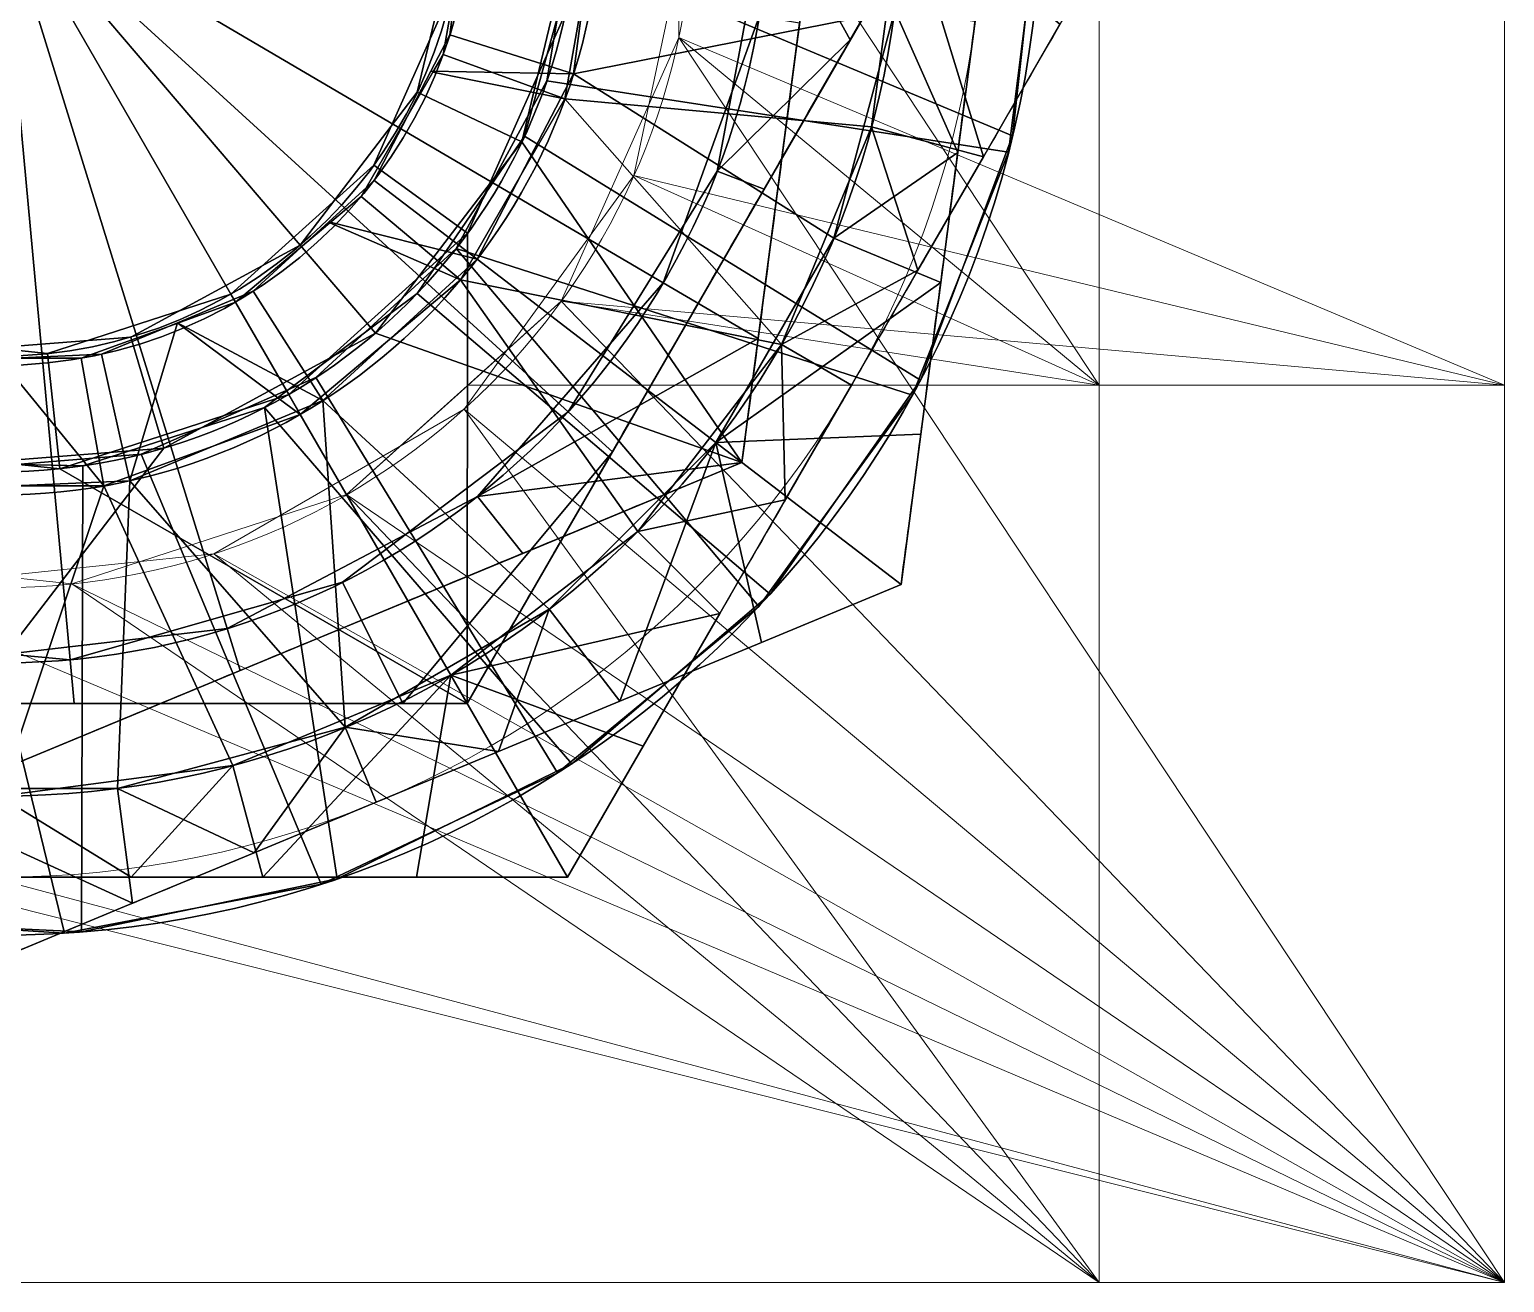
# Model space of a CAD drawing. Header units: millimetres. Extents: x -143 to 264, y -114 to 61.
# Drawn here: x 251.24 to 263.98, y -114.33 to -103.51 of the extents above; entities that cross this region are included whole.
import ezdxf
from ezdxf.lldxf.tags import DXFTag

# ---------------------------------------------------------------- set-up
doc = ezdxf.new("R2010")
doc.units = ezdxf.units.MM
for name, color, linetype, true_color in [('1', 7, 'Continuous', 0xffffff), ('2', 7, 'Continuous', 0xffffff), ('3', 7, 'Continuous', 0xffffff)]:
    doc.layers.add(name, color=color, linetype=linetype, true_color=true_color)
tags = doc.linetypes.add('DASHED', pattern=[25.72, 12.86, -12.86]).pattern_tags.tags
tags[6:7] = [DXFTag(74, 4), DXFTag(75, 0), DXFTag(340, '0'), DXFTag(46, 0.0), DXFTag(50, 0.0), DXFTag(44, 0.0), DXFTag(45, 0.0)]
tags[4:5] = [DXFTag(74, 4), DXFTag(75, 0), DXFTag(340, '0'), DXFTag(46, 0.0), DXFTag(50, 0.0), DXFTag(44, 0.0), DXFTag(45, 0.0)]
tags = doc.linetypes.add('PHANTOM', pattern=[50.5, 18, -6.5, 6.5, -6.5, 6.5, -6.5]).pattern_tags.tags
tags[14:15] = [DXFTag(74, 4), DXFTag(75, 0), DXFTag(340, '0'), DXFTag(46, 0.0), DXFTag(50, 0.0), DXFTag(44, 0.0), DXFTag(45, 0.0)]
tags[12:13] = [DXFTag(74, 4), DXFTag(75, 0), DXFTag(340, '0'), DXFTag(46, 0.0), DXFTag(50, 0.0), DXFTag(44, 0.0), DXFTag(45, 0.0)]
tags[10:11] = [DXFTag(74, 4), DXFTag(75, 0), DXFTag(340, '0'), DXFTag(46, 0.0), DXFTag(50, 0.0), DXFTag(44, 0.0), DXFTag(45, 0.0)]
tags[8:9] = [DXFTag(74, 4), DXFTag(75, 0), DXFTag(340, '0'), DXFTag(46, 0.0), DXFTag(50, 0.0), DXFTag(44, 0.0), DXFTag(45, 0.0)]
tags[6:7] = [DXFTag(74, 4), DXFTag(75, 0), DXFTag(340, '0'), DXFTag(46, 0.0), DXFTag(50, 0.0), DXFTag(44, 0.0), DXFTag(45, 0.0)]
tags[4:5] = [DXFTag(74, 4), DXFTag(75, 0), DXFTag(340, '0'), DXFTag(46, 0.0), DXFTag(50, 0.0), DXFTag(44, 0.0), DXFTag(45, 0.0)]

# ---------------------------------------------------------------- blocks, each defined once
blk = doc.blocks.new('UG_SURFACE_001')
at = {"layer": '1', "color": 60, "linetype": 'Continuous', "lineweight": 18}
for points in [[(157.868892, 13.24747), (156.854108, 15.526712), (161.500007, 79.999998), (161.500007, 7.75)], [(161.500007, 79.999998), (165.000007, 79.999998), (165.000007, 7.75), (161.500007, 7.75)], [(165.000007, 7.75), (165.000007, 79.999998), (165.000007, 69.499999, 12), (165.000007, 0, 12)], [(165.000007, 0, 12), (165.000007, 69.499999, 12), (157.868892, 13.24747, 12), (157.868892, 10.75253, 12)], [(157.868892, 10.75253), (157.868892, 10.75253, 12), (157.868892, 13.24747, 12), (157.868892, 13.24747)], [(161.500007, 7.75), (157.868892, 10.75253), (157.868892, 13.24747)], [(156.854108, 8.473288), (156.854108, 8.473288, 12), (157.868892, 10.75253, 12), (157.868892, 10.75253)], [(157.868892, 10.75253, 12), (156.854108, 8.473288, 12), (165.000007, 0, 12)], [(161.500007, 7.75), (156.854108, 8.473288), (157.868892, 10.75253)], [(165.000007, 0, 12), (128.250003, 9.834937, 12), (127.261326, 9.513696, 12)], [(150.145903, 6.293661, 12), (128.250003, 9.834937, 12), (165.000007, 0, 12)], [(82.000002, 0, 12), (165.000007, 0, 12), (127.261326, 9.513696, 12), (126.227453, 9.622359, 12)], [(156.050801, 7.75), (155.000001, 6.803847), (155.000001, 6.803847, 12), (156.854108, 8.473288, 12)], [(165.000007, 0, 12), (156.854108, 8.473288, 12), (155.000001, 6.803847, 12)], [(156.854108, 8.473288, 12), (156.854108, 8.473288), (156.050801, 7.75)], [(161.500007, 7.75), (156.050801, 7.75), (156.854108, 8.473288)], [(155.000001, 6.803847), (156.050801, 7.75), (161.500007, 7.75), (161.500007, 0)], [(161.500007, 7.75), (165.000007, 7.75), (165.000007, 0), (161.500007, 0)], [(165.000007, 0, 12), (165.000007, 0), (165.000007, 7.75)], [(152.62717, 6.032869), (152.62717, 6.032869, 12), (155.000001, 6.803847, 12), (155.000001, 6.803847)], [(165.000007, 0, 12), (155.000001, 6.803847, 12), (152.62717, 6.032869, 12)], [(152.62717, 6.032869), (155.000001, 6.803847), (161.500007, 0)], [(161.500007, 0), (137.75, 0), (150.145903, 6.293661), (152.62717, 6.032869)], [(150.145903, 6.293661), (150.145903, 6.293661, 12), (152.62717, 6.032869, 12), (152.62717, 6.032869)], [(165.000007, 0, 12), (152.62717, 6.032869, 12), (150.145903, 6.293661, 12)], [(97.000003, 0), (137.75, 0), (165.000007, 0, 12), (82.000002, 0, 12)], [(165.000007, 0, 12), (137.75, 0), (161.500007, 0)], [(161.500007, 0), (165.000007, 0), (165.000007, 0, 12)]]:
    blk.add_3dface(points, dxfattribs=at)
blk = doc.blocks.new('stoika_4_BODY')
at = {"layer": '1', "color": 60, "linetype": 'Continuous', "lineweight": 18}
for p, q in [((165, 0), (165, 160)), ((165, 69.5, 12), (165, 0, 12)), ((0, 0), (165, 0)), ((165, 0, 12), (82, 0, 12)), ((165, 0), (165, 0, 12))]:
    blk.add_line(p, q, dxfattribs=at)
at = {"layer": '1', "color": 60, "linetype": 'Continuous', "lineweight": 18, "extrusion": (0, 0, -1)}
for centre in [(-152, 12), (-152, 12, -12)]:
    blk.add_circle(centre, 6, dxfattribs=at)
at = {"layer": '1', "color": 60, "linetype": 'Continuous', "lineweight": 18}
blk.add_blockref('UG_SURFACE_001', (0, 0), dxfattribs=at)
blk = doc.blocks.new('UG_SURFACE_005')
at = {"layer": '1', "color": 252, "linetype": 'Continuous', "lineweight": 18}
for points in [[(82.000002, 159.999996, 13), (165.000007, 159.999996, 13), (161.500007, 159.999996), (123.25, 159.999996)], [(150.145903, 153.706342, 13), (152.62717, 153.967127, 13), (165.000007, 159.999996, 13), (82.000002, 159.999996, 13)], [(123.25, 159.999996), (161.500007, 159.999996), (152.62717, 153.967127), (150.145903, 153.706342)], [(165.000007, 159.999996, 13), (152.62717, 153.967127, 13), (155.000001, 153.196156, 13)], [(155.000001, 153.196156), (152.62717, 153.967127), (161.500007, 159.999996)], [(155.000001, 153.196156, 13), (156.854108, 151.526704, 13), (165.000007, 159.999996, 13)], [(161.500007, 159.999996), (161.500007, 152.250007), (156.050801, 152.250007), (155.000001, 153.196156)], [(156.854108, 151.526704, 13), (157.868892, 149.247468, 13), (165.000007, 159.999996, 13)], [(165.000007, 90.499997, 13), (165.000007, 159.999996, 13), (157.868892, 149.247468, 13), (157.868892, 146.752536, 13)], [(165.000007, 159.999996, 13), (165.000007, 159.999996), (161.500007, 159.999996)], [(161.500007, 159.999996), (165.000007, 159.999996), (165.000007, 152.250007), (161.500007, 152.250007)], [(165.000007, 159.999996, 13), (165.000007, 143.749997), (165.000007, 152.250007)], [(165.000007, 159.999996, 13), (165.000007, 90.499997, 13), (165.000007, 79.999998), (165.000007, 143.749997)], [(165.000007, 152.250007), (165.000007, 159.999996), (165.000007, 159.999996, 13)], [(152.62717, 153.967127), (152.62717, 153.967127, 13), (150.145903, 153.706342, 13), (150.145903, 153.706342)], [(155.000001, 153.196156), (155.000001, 153.196156, 13), (152.62717, 153.967127, 13), (152.62717, 153.967127)], [(156.854108, 151.526704, 13), (155.000001, 153.196156, 13), (155.000001, 153.196156), (156.050801, 152.250007)], [(156.050801, 152.250007), (156.854108, 151.526704), (156.854108, 151.526704, 13)], [(156.854108, 151.526704), (156.050801, 152.250007), (161.500007, 152.250007)], [(157.868892, 149.247468), (156.854108, 151.526704), (161.500007, 152.250007)], [(161.500007, 152.250007), (161.500007, 143.749997), (157.868892, 146.752536), (157.868892, 149.247468)], [(161.500007, 152.250007), (165.000007, 152.250007), (165.000007, 143.749997), (161.500007, 143.749997)], [(157.868892, 149.247468), (157.868892, 149.247468, 13), (156.854108, 151.526704, 13), (156.854108, 151.526704)], [(157.868892, 146.752536), (157.868892, 146.752536, 13), (157.868892, 149.247468, 13), (157.868892, 149.247468)]]:
    blk.add_3dface(points, dxfattribs=at)
blk = doc.blocks.new('stoika_5_MODEL')
at = {"layer": '1', "color": 252, "linetype": 'Continuous', "lineweight": 18}
for p, q in [((165, 160), (0, 160)), ((82, 160, 13), (165, 160, 13)), ((165, 0), (165, 160)), ((165, 160, 13), (165, 90.5, 13)), ((165, 160), (165, 160, 13))]:
    blk.add_line(p, q, dxfattribs=at)
at = {"layer": '1', "color": 252, "linetype": 'Continuous', "lineweight": 18, "extrusion": (0, 0, -1)}
for centre in [(-152, 148), (-152, 148, -13)]:
    blk.add_circle(centre, 6, dxfattribs=at)
at = {"layer": '1', "color": 252, "linetype": 'Continuous', "lineweight": 18}
blk.add_blockref('UG_SURFACE_005', (0, 0), dxfattribs=at)
blk = doc.blocks.new('UG_SURFACE_007')
at = {"layer": '1', "color": 60, "linetype": 'Continuous', "lineweight": 18}
for points in [[(3.5, 159.999996, 9.5), (0, 159.999996, 9.5), (0, 152.250007, 9.5), (3.5, 152.250007, 9.5)], [(0, 159.999996), (27.249999, 159.999996), (13.627171, 153.967127), (11.145898, 153.706342)], [(11.145898, 153.706342), (8.985217, 152.458876), (0, 159.999996)], [(8.985217, 152.458876), (8.833464, 152.250007), (0, 152.250007), (0, 159.999996)], [(0, 152.250007, 9.5), (0, 159.999996, 9.5), (0, 159.999996), (0, 152.250007)], [(27.249999, 159.999996), (0, 159.999996), (3.5, 159.999996, 9.5), (27.249999, 159.999996, 9.5)], [(0, 159.999996), (0, 159.999996, 9.5), (3.5, 159.999996, 9.5)], [(3.5, 159.999996, 9.5), (8.985217, 152.458876, 9.5), (11.145898, 153.706342, 9.5)], [(3.5, 159.999996, 9.5), (3.5, 152.250007, 9.5), (8.833464, 152.250007, 9.5), (8.985217, 152.458876, 9.5)], [(11.145898, 153.706342, 9.5), (13.627171, 153.967127, 9.5), (27.249999, 159.999996, 9.5), (3.5, 159.999996, 9.5)], [(13.627171, 153.967127), (13.627171, 153.967127, 9.5), (11.145898, 153.706342, 9.5), (11.145898, 153.706342)], [(11.145898, 153.706342), (11.145898, 153.706342, 9.5), (8.985217, 152.458876, 9.5), (8.985217, 152.458876)], [(8.833464, 152.250007), (8.985217, 152.458876), (8.985217, 152.458876, 9.5), (8.833464, 152.250007, 9.5)], [(3.5, 152.250007, 9.5), (0, 152.250007, 9.5), (0, 143.749997, 9.5), (3.5, 143.749997, 9.5)], [(0, 152.250007), (8.833464, 152.250007), (7.518727, 150.440425)], [(7.518727, 150.440425), (7, 148.000002), (0, 143.749997), (0, 152.250007)], [(0, 152.250007), (0, 143.749997), (0, 143.749997, 9.5), (0, 152.250007, 9.5)], [(3.5, 152.250007, 9.5), (3.5, 143.749997, 9.5), (7, 148.000002, 9.5), (7.518727, 150.440425, 9.5)], [(7.518727, 150.440425, 9.5), (8.833464, 152.250007, 9.5), (3.5, 152.250007, 9.5)], [(8.833464, 152.250007, 9.5), (7.518727, 150.440425, 9.5), (7.518727, 150.440425), (8.833464, 152.250007)], [(7.518727, 150.440425), (7.518727, 150.440425, 9.5), (7, 148.000002, 9.5), (7, 148.000002)]]:
    blk.add_3dface(points, dxfattribs=at)
blk = doc.blocks.new('plohadka_pod_stoiku_4')
at = {"layer": '1', "color": 60, "linetype": 'Continuous', "lineweight": 18}
for p, q in [((0, 0, 9.5), (0, 160, 9.5)), ((0, 160, 9.5), (165, 160, 9.5)), ((165, 160), (0, 160)), ((0, 160), (0, 0)), ((0, 160), (0, 160, 9.5))]:
    blk.add_line(p, q, dxfattribs=at)
at = {"layer": '1', "color": 60, "linetype": 'Continuous', "lineweight": 18, "extrusion": (0, 0, -1)}
for centre in [(-13, 148, -9.5), (-13, 148)]:
    blk.add_circle(centre, 6, dxfattribs=at)
at = {"layer": '1', "color": 60, "linetype": 'Continuous', "lineweight": 18}
blk.add_blockref('UG_SURFACE_007', (0, 0), dxfattribs=at)
blk = doc.blocks.new('UG_SURFACE_008')
at = {"layer": '1', "color": 60, "linetype": 'Continuous', "lineweight": 18}
for points in [[(150.145903, 153.706342, 14.5), (152.62717, 153.967127, 14.5), (165.000007, 159.999996, 14.5), (123.25, 159.999996, 14.5)], [(123.25, 159.999996), (161.500007, 159.999996), (152.62717, 153.967127), (150.145903, 153.706342)], [(161.500007, 159.999996), (123.25, 159.999996), (123.25, 159.999996, 14.5), (165.000007, 159.999996, 14.5)], [(165.000007, 159.999996, 14.5), (152.62717, 153.967127, 14.5), (155.000001, 153.196156, 14.5)], [(155.000001, 153.196156), (152.62717, 153.967127), (161.500007, 159.999996)], [(155.000001, 153.196156, 14.5), (156.050801, 152.250007, 14.5), (165.000007, 152.250007, 14.5), (165.000007, 159.999996, 14.5)], [(161.500007, 159.999996), (161.500007, 152.250007), (156.050801, 152.250007), (155.000001, 153.196156)], [(161.500007, 159.999996), (165.000007, 159.999996), (165.000007, 152.250007), (161.500007, 152.250007)], [(165.000007, 159.999996, 14.5), (165.000007, 159.999996), (161.500007, 159.999996)], [(165.000007, 152.250007), (165.000007, 159.999996), (165.000007, 159.999996, 14.5), (165.000007, 152.250007, 14.5)], [(152.62717, 153.967127), (152.62717, 153.967127, 14.5), (150.145903, 153.706342, 14.5), (150.145903, 153.706342)], [(155.000001, 153.196156), (155.000001, 153.196156, 14.5), (152.62717, 153.967127, 14.5), (152.62717, 153.967127)], [(156.050801, 152.250007, 14.5), (155.000001, 153.196156, 14.5), (155.000001, 153.196156), (156.050801, 152.250007)], [(165.000007, 152.250007, 14.5), (156.050801, 152.250007, 14.5), (156.854108, 151.526704, 14.5)], [(156.854108, 151.526704), (156.050801, 152.250007), (161.500007, 152.250007)], [(156.050801, 152.250007), (156.854108, 151.526704), (156.854108, 151.526704, 14.5), (156.050801, 152.250007, 14.5)], [(165.000007, 152.250007, 14.5), (156.854108, 151.526704, 14.5), (157.868892, 149.247468, 14.5)], [(157.868892, 149.247468), (156.854108, 151.526704), (161.500007, 152.250007)], [(165.000007, 143.749997, 14.5), (165.000007, 152.250007, 14.5), (157.868892, 149.247468, 14.5), (157.868892, 146.752536, 14.5)], [(161.500007, 152.250007), (161.500007, 143.749997), (157.868892, 146.752536), (157.868892, 149.247468)], [(161.500007, 152.250007), (165.000007, 152.250007), (165.000007, 143.749997), (161.500007, 143.749997)], [(165.000007, 152.250007, 14.5), (165.000007, 143.749997, 14.5), (165.000007, 143.749997), (165.000007, 152.250007)], [(157.868892, 149.247468), (157.868892, 149.247468, 14.5), (156.854108, 151.526704, 14.5), (156.854108, 151.526704)], [(157.868892, 146.752536), (157.868892, 146.752536, 14.5), (157.868892, 149.247468, 14.5), (157.868892, 149.247468)]]:
    blk.add_3dface(points, dxfattribs=at)
blk = doc.blocks.new('plohadka_pod_stoiku_5')
at = {"layer": '1', "color": 60, "linetype": 'Continuous', "lineweight": 18}
for p, q in [((0, 160, 14.5), (165, 160, 14.5)), ((165, 160), (0, 160)), ((165, 0), (165, 160)), ((165, 160), (165, 160, 14.5)), ((165, 160, 14.5), (165, 0, 14.5))]:
    blk.add_line(p, q, dxfattribs=at)
at = {"layer": '1', "color": 60, "linetype": 'Continuous', "lineweight": 18, "extrusion": (0, 0, -1)}
for centre in [(-152, 148, -14.5), (-152, 148)]:
    blk.add_circle(centre, 6, dxfattribs=at)
at = {"layer": '1', "color": 60, "linetype": 'Continuous', "lineweight": 18}
blk.add_blockref('UG_SURFACE_008', (0, 0), dxfattribs=at)
blk = doc.blocks.new('UG_SURFACE_018')
at = {"layer": '1', "color": 190, "linetype": 'Continuous', "lineweight": 25}
for points in [[(8.717248, -2.238209, 1), (9, 0, 1), (5, 0, 1), (4.729086, -1.623497, 1)], [(9, 0), (8.717248, -2.238209), (4.729086, -1.623497), (5, 0)], [(5, 0, 1), (5, 0), (4.729086, -1.623497), (4.729086, -1.623497, 1)], [(8.717248, -2.238209, 1), (8.717248, -2.238209), (9, 0), (9, 0, 1)], [(7.88676, -4.335783, 1), (8.717248, -2.238209, 1), (4.729086, -1.623497, 1), (3.945703, -3.071064, 1)], [(3.945703, -3.071064), (4.729086, -1.623497), (8.717248, -2.238209), (7.88676, -4.335783)], [(4.729086, -1.623497, 1), (4.729086, -1.623497), (3.945703, -3.071064), (3.945703, -3.071064, 1)], [(7.88676, -4.335783, 1), (7.88676, -4.335783), (8.717248, -2.238209), (8.717248, -2.238209, 1)], [(-4.397369, -2.379737, 1), (-8.367988, -3.313121, 1), (-7.281153, -5.290067, 1)], [(-7.281153, -5.290067), (-8.367988, -3.313121), (-4.397369, -2.379737)], [(-7.281153, -5.290067, 1), (-5.736816, -6.934619, 1), (-3.386408, -3.67862, 1), (-4.397369, -2.379737, 1)], [(-4.397369, -2.379737), (-3.386408, -3.67862), (-5.736816, -6.934619), (-7.281153, -5.290067)], [(-3.386408, -3.67862, 1), (-3.386408, -3.67862), (-4.397369, -2.379737), (-4.397369, -2.379737, 1)], [(3.945703, -3.071064, 1), (2.734741, -4.185833, 1), (4.822441, -7.598951, 1), (6.560718, -6.160924, 1)], [(6.560718, -6.160924), (4.822441, -7.598951), (2.734741, -4.185833), (3.945703, -3.071064)], [(3.945703, -3.071064, 1), (3.945703, -3.071064), (2.734741, -4.185833), (2.734741, -4.185833, 1)], [(3.945703, -3.071064, 1), (6.560718, -6.160924, 1), (7.88676, -4.335783, 1)], [(7.88676, -4.335783), (6.560718, -6.160924), (3.945703, -3.071064)], [(-8.367988, -3.313121, 1), (-8.367988, -3.313121), (-7.281153, -5.290067), (-7.281153, -5.290067, 1)], [(-5.736816, -6.934619, 1), (-3.832014, -8.143444, 1), (-2.008477, -4.578867, 1), (-3.386408, -3.67862, 1)], [(-3.386408, -3.67862), (-2.008477, -4.578867), (-3.832014, -8.143444), (-5.736816, -6.934619)], [(-2.008477, -4.578867, 1), (-2.008477, -4.578867), (-3.386408, -3.67862), (-3.386408, -3.67862, 1)], [(2.781153, -8.559508, 1), (4.822441, -7.598951, 1), (2.734741, -4.185833, 1), (1.227427, -4.847001, 1)], [(4.822441, -7.598951), (2.781153, -8.559508), (1.227427, -4.847001), (2.734741, -4.185833)], [(2.734741, -4.185833, 1), (2.734741, -4.185833), (1.227427, -4.847001), (1.227427, -4.847001, 1)], [(6.560718, -6.160924, 1), (6.560718, -6.160924), (7.88676, -4.335783), (7.88676, -4.335783, 1)], [(-3.832014, -8.143444, 1), (-1.686432, -8.840585, 1), (-0.412897, -4.982923, 1), (-2.008477, -4.578867, 1)], [(-1.686432, -8.840585), (-3.832014, -8.143444), (-2.008477, -4.578867), (-0.412897, -4.982923)], [(-0.412897, -4.982923, 1), (-0.412897, -4.982923), (-2.008477, -4.578867), (-2.008477, -4.578867, 1)], [(0.565115, -8.98224, 1), (2.781153, -8.559508, 1), (1.227427, -4.847001, 1), (-0.412897, -4.982923, 1)], [(-0.412897, -4.982923), (1.227427, -4.847001), (2.781153, -8.559508), (0.565115, -8.98224)], [(1.227427, -4.847001, 1), (1.227427, -4.847001), (-0.412897, -4.982923), (-0.412897, -4.982923, 1)], [(-0.412897, -4.982923, 1), (-1.686432, -8.840585, 1), (0.565115, -8.98224, 1)], [(0.565115, -8.98224), (-1.686432, -8.840585), (-0.412897, -4.982923)], [(-7.281153, -5.290067, 1), (-7.281153, -5.290067), (-5.736816, -6.934619), (-5.736816, -6.934619, 1)], [(4.822441, -7.598951, 1), (4.822441, -7.598951), (6.560718, -6.160924), (6.560718, -6.160924, 1)], [(-5.736816, -6.934619, 1), (-5.736816, -6.934619), (-3.832014, -8.143444), (-3.832014, -8.143444, 1)], [(2.781153, -8.559508, 1), (2.781153, -8.559508), (4.822441, -7.598951), (4.822441, -7.598951, 1)], [(-3.832014, -8.143444, 1), (-3.832014, -8.143444), (-1.686432, -8.840585), (-1.686432, -8.840585, 1)], [(0.565115, -8.98224, 1), (0.565115, -8.98224), (2.781153, -8.559508), (2.781153, -8.559508, 1)], [(-1.686432, -8.840585, 1), (-1.686432, -8.840585), (0.565115, -8.98224), (0.565115, -8.98224, 1)]]:
    blk.add_3dface(points, dxfattribs=at)
blk = doc.blocks.new('1143_1_0-10-18')
at = {"layer": '1', "color": 190, "linetype": 'Continuous', "lineweight": 25}
for centre, radius in [((0, 0), 9), ((0, 0, 1), 5), ((0, 0), 5)]:
    blk.add_circle(centre, radius, dxfattribs=at)
at = {"layer": '1', "color": 190, "linetype": 'Continuous', "lineweight": 25, "extrusion": (0, 0, -1)}
blk.add_circle((0, 0, -1), 9, dxfattribs=at)
at = {"layer": '1', "color": 190, "linetype": 'Continuous', "lineweight": 25}
blk.add_blockref('UG_SURFACE_018', (0, 0), dxfattribs=at)
blk = doc.blocks.new('UG_SURFACE_019')
at = {"layer": '1', "color": 110, "linetype": 'Continuous', "lineweight": 25}
for points in [[(3.833946, -1.395442, 0.646632), (4.08, 0, 0.646632), (5.2, 0), (4.886402, -1.778505)], [(3.833946, -1.395442, 7.753368), (4.08, 0, 7.753368), (4.08, 0, 0.646632), (3.833946, -1.395442, 0.646632)], [(4.08, 0, 7.753368), (3.833946, -1.395442, 7.753368), (4.886402, -1.778505, 8.4), (5.2, 0, 8.4)], [(4.886402, -1.778505), (5.2, 0), (7.8, 0), (7.534221, -2.018789)], [(7.534221, -2.018789, 8.4), (7.8, 0, 8.4), (5.2, 0, 8.4), (4.886402, -1.778505, 8.4)], [(8.5, -2.277568, 0.577262), (7.534221, -2.018789), (7.8, 0)], [(7.8, 0, 8.4), (7.534221, -2.018789, 8.4), (8.5, -2.277568, 7.822738)], [(7.8, 0), (9.160667, -1.13326, 0.825898), (8.5, -2.277568, 0.577262)], [(8.5, -2.277568, 7.822738), (9.160667, -1.13326, 7.574102), (7.8, 0, 8.4)], [(7.933642, -3.258529, 0.448458), (8.5, -2.277568, 0.577262), (9.160667, -1.13326, 7.574102), (8.5, -2.277568, 7.822738)], [(9.160667, -1.13326, 7.574102), (8.5, -2.277568, 0.577262), (9.160667, -1.13326, 0.825898)], [(3.745977, -1.547809, 0.646632), (3.833946, -1.395442, 0.646632), (4.886402, -1.778505)], [(3.833946, -1.395442, 0.646632), (3.745977, -1.547809, 0.646632), (3.745977, -1.547809, 7.753368), (3.833946, -1.395442, 7.753368)], [(4.886402, -1.778505, 8.4), (3.833946, -1.395442, 7.753368), (3.745977, -1.547809, 7.753368)], [(-3.745977, -1.547809, 0.646632), (-3.125461, -2.622573, 0.646632), (-3.983431, -3.342496), (-4.886402, -1.778505)], [(-4.886402, -1.778505, 8.4), (-3.983431, -3.342496, 8.4), (-3.125461, -2.622573, 7.753368), (-3.745977, -1.547809, 7.753368)], [(-3.125461, -2.622573, 0.646632), (-3.745977, -1.547809, 0.646632), (-3.745977, -1.547809, 7.753368), (-3.125461, -2.622573, 7.753368)], [(4.886402, -1.778505), (3.983431, -3.342496), (3.125461, -2.622573, 0.646632), (3.745977, -1.547809, 0.646632)], [(3.125461, -2.622573, 7.753368), (3.745977, -1.547809, 7.753368), (3.745977, -1.547809, 0.646632), (3.125461, -2.622573, 0.646632)], [(3.745977, -1.547809, 7.753368), (3.125461, -2.622573, 7.753368), (3.983431, -3.342496, 8.4), (4.886402, -1.778505, 8.4)], [(-3.983431, -3.342496, 8.4), (-4.886402, -1.778505, 8.4), (-7.534221, -2.018789, 8.4), (-6.754998, -3.9, 8.4)], [(-4.886402, -1.778505), (-3.983431, -3.342496), (-5.515433, -5.515433), (-6.754998, -3.9)], [(3.983431, -3.342496), (4.886402, -1.778505), (7.534221, -2.018789), (6.754998, -3.9)], [(4.886402, -1.778505, 8.4), (3.983431, -3.342496, 8.4), (5.515433, -5.515433, 8.4), (6.754998, -3.9, 8.4)], [(6.754998, -3.9, 8.4), (7.534221, -2.018789, 8.4), (4.886402, -1.778505, 8.4)], [(6.754998, -3.9), (7.534221, -2.018789), (7.933642, -3.258529, 0.448458)], [(7.933642, -3.258529, 7.951542), (7.534221, -2.018789, 8.4), (6.754998, -3.9, 8.4)], [(7.534221, -2.018789), (8.5, -2.277568, 0.577262), (7.933642, -3.258529, 0.448458)], [(7.933642, -3.258529, 7.951542), (8.5, -2.277568, 7.822738), (7.534221, -2.018789, 8.4)], [(7.361216, -4.25, 0.404145), (7.933642, -3.258529, 0.448458), (8.5, -2.277568, 7.822738), (7.933642, -3.258529, 7.951542)], [(-3.983431, -3.342496), (-3.125461, -2.622573, 0.646632), (-2.855133, -2.849406, 0.646632)], [(-2.855133, -2.849406, 7.753368), (-3.125461, -2.622573, 7.753368), (-3.983431, -3.342496, 8.4)], [(-3.125461, -2.622573, 7.753368), (-2.855133, -2.849406, 7.753368), (-2.855133, -2.849406, 0.646632), (-3.125461, -2.622573, 0.646632)], [(2.855133, -2.849406, 0.646632), (3.125461, -2.622573, 0.646632), (3.983431, -3.342496)], [(3.125461, -2.622573, 0.646632), (2.855133, -2.849406, 0.646632), (2.855133, -2.849406, 7.753368), (3.125461, -2.622573, 7.753368)], [(3.983431, -3.342496, 8.4), (3.125461, -2.622573, 7.753368), (2.855133, -2.849406, 7.753368)], [(-2.855133, -2.849406, 0.646632), (-2.04, -3.533384, 0.646632), (-2.6, -4.503332), (-3.983431, -3.342496)], [(-3.983431, -3.342496, 8.4), (-2.6, -4.503332, 8.4), (-2.04, -3.533384, 7.753368), (-2.855133, -2.849406, 7.753368)], [(-2.04, -3.533384, 0.646632), (-2.855133, -2.849406, 0.646632), (-2.855133, -2.849406, 7.753368), (-2.04, -3.533384, 7.753368)], [(3.983431, -3.342496), (2.6, -4.503332), (2.04, -3.533384, 0.646632), (2.855133, -2.849406, 0.646632)], [(2.04, -3.533384, 7.753368), (2.855133, -2.849406, 7.753368), (2.855133, -2.849406, 0.646632), (2.04, -3.533384, 0.646632)], [(2.855133, -2.849406, 7.753368), (2.04, -3.533384, 7.753368), (2.6, -4.503332, 8.4), (3.983431, -3.342496, 8.4)], [(-6.78879, -5.241471, 7.951542), (-7.361216, -4.25, 7.995855), (-7.933784, -3.258282, 0.44848), (-7.361216, -4.25, 0.404145)], [(7.933642, -3.258529, 0.448458), (7.361216, -4.25, 0.404145), (6.754998, -3.9)], [(6.754998, -3.9, 8.4), (7.361216, -4.25, 7.995855), (7.933642, -3.258529, 7.951542)], [(7.933642, -3.258529, 7.951542), (7.361216, -4.25, 7.995855), (6.788647, -5.241718, 7.951519), (7.361216, -4.25, 0.404145)], [(-6.754998, -3.9, 8.4), (-5.515433, -5.515433, 8.4), (-3.983431, -3.342496, 8.4)], [(-3.9, -6.754998), (-5.515433, -5.515433), (-3.983431, -3.342496), (-2.6, -4.503332)], [(-2.6, -4.503332, 8.4), (-3.983431, -3.342496, 8.4), (-5.515433, -5.515433, 8.4), (-3.9, -6.754998, 8.4)], [(5.515433, -5.515433), (3.9, -6.754998), (2.6, -4.503332), (3.983431, -3.342496)], [(3.9, -6.754998, 8.4), (5.515433, -5.515433, 8.4), (3.983431, -3.342496, 8.4), (2.6, -4.503332, 8.4)], [(6.754998, -3.9), (5.515433, -5.515433), (3.983431, -3.342496)], [(-2.6, -4.503332), (-2.04, -3.533384, 0.646632), (-1.541477, -3.714831, 0.646632)], [(-1.541477, -3.714831, 7.753368), (-2.04, -3.533384, 7.753368), (-2.6, -4.503332, 8.4)], [(-2.04, -3.533384, 7.753368), (-1.541477, -3.714831, 7.753368), (-1.541477, -3.714831, 0.646632), (-2.04, -3.533384, 0.646632)], [(1.541477, -3.714831, 0.646632), (2.04, -3.533384, 0.646632), (2.6, -4.503332)], [(2.04, -3.533384, 0.646632), (1.541477, -3.714831, 0.646632), (1.541477, -3.714831, 7.753368), (2.04, -3.533384, 7.753368)], [(2.6, -4.503332, 8.4), (2.04, -3.533384, 7.753368), (1.541477, -3.714831, 7.753368)], [(-1.541477, -3.714831, 0.646632), (-0.708485, -4.018016, 0.646632), (-0.90297, -5.121), (-2.6, -4.503332)], [(-2.6, -4.503332, 8.4), (-0.90297, -5.121, 8.4), (-0.708485, -4.018016, 7.753368), (-1.541477, -3.714831, 7.753368)], [(-0.708485, -4.018016, 0.646632), (-1.541477, -3.714831, 0.646632), (-1.541477, -3.714831, 7.753368), (-0.708485, -4.018016, 7.753368)], [(2.6, -4.503332), (0.90297, -5.121), (0.708485, -4.018016, 0.646632), (1.541477, -3.714831, 0.646632)], [(0.708485, -4.018016, 7.753368), (1.541477, -3.714831, 7.753368), (1.541477, -3.714831, 0.646632), (0.708485, -4.018016, 0.646632)], [(1.541477, -3.714831, 7.753368), (0.708485, -4.018016, 7.753368), (0.90297, -5.121, 8.4), (2.6, -4.503332, 8.4)], [(-6.78879, -5.241471, 0.448458), (-7.361216, -4.25, 0.404145), (-6.754998, -3.9)], [(-6.754998, -3.9, 8.4), (-7.361216, -4.25, 7.995855), (-6.78879, -5.241471, 7.951542)], [(-6.754998, -3.9), (-5.515433, -5.515433), (-6.78879, -5.241471, 0.448458)], [(-6.78879, -5.241471, 7.951542), (-5.515433, -5.515433, 8.4), (-6.754998, -3.9, 8.4)], [(6.788647, -5.241718, 0.44848), (5.515433, -5.515433), (6.754998, -3.9)], [(6.754998, -3.9, 8.4), (5.515433, -5.515433, 8.4), (6.788647, -5.241718, 7.951519)], [(6.754998, -3.9), (7.361216, -4.25, 0.404145), (6.788647, -5.241718, 0.44848)], [(6.788647, -5.241718, 7.951519), (7.361216, -4.25, 7.995855), (6.754998, -3.9, 8.4)], [(-0.90297, -5.121), (-0.708485, -4.018016, 0.646632), (0, -4.018016, 0.646632)], [(0, -4.018016, 0.646632), (0.708485, -4.018016, 0.646632), (0.90297, -5.121), (-0.90297, -5.121)], [(0, -4.018016, 7.753368), (-0.708485, -4.018016, 7.753368), (-0.90297, -5.121, 8.4), (0.90297, -5.121, 8.4)], [(-0.708485, -4.018016, 7.753368), (0, -4.018016, 7.753368), (0, -4.018016, 0.646632), (-0.708485, -4.018016, 0.646632)], [(0.708485, -4.018016, 0.646632), (0, -4.018016, 0.646632), (0, -4.018016, 7.753368), (0.708485, -4.018016, 7.753368)], [(0.90297, -5.121, 8.4), (0.708485, -4.018016, 7.753368), (0, -4.018016, 7.753368)], [(-7.361216, -4.25, 0.404145), (-6.78879, -5.241471, 0.448458), (-6.222432, -6.222432, 7.822738), (-6.78879, -5.241471, 7.951542)], [(6.788647, -5.241718, 7.951519), (6.222432, -6.222432, 7.822738), (6.788647, -5.241718, 0.44848), (7.361216, -4.25, 0.404145)], [(-2.6, -4.503332), (-0.90297, -5.121), (-2.018789, -7.534221), (-3.9, -6.754998)], [(-3.9, -6.754998, 8.4), (-2.018789, -7.534221, 8.4), (-0.90297, -5.121, 8.4), (-2.6, -4.503332, 8.4)], [(0.90297, -5.121), (2.6, -4.503332), (3.9, -6.754998), (2.018789, -7.534221)], [(2.018789, -7.534221, 8.4), (3.9, -6.754998, 8.4), (2.6, -4.503332, 8.4), (0.90297, -5.121, 8.4)], [(0, -7.8), (-2.018789, -7.534221), (-0.90297, -5.121)], [(0.90297, -5.121, 8.4), (-0.90297, -5.121, 8.4), (-2.018789, -7.534221, 8.4), (0, -7.8, 8.4)], [(-0.90297, -5.121), (0.90297, -5.121), (2.018789, -7.534221), (0, -7.8)], [(0, -7.8, 8.4), (2.018789, -7.534221, 8.4), (0.90297, -5.121, 8.4)], [(-5.515433, -5.515433), (-6.222432, -6.222432, 0.577262), (-6.78879, -5.241471, 0.448458)], [(-6.78879, -5.241471, 7.951542), (-6.222432, -6.222432, 7.822738), (-5.515433, -5.515433, 8.4)], [(-6.78879, -5.241471, 0.448458), (-6.222432, -6.222432, 0.577262), (-5.561766, -7.36674, 7.574102), (-6.222432, -6.222432, 7.822738)], [(6.788647, -5.241718, 0.44848), (6.222432, -6.222432, 0.577262), (5.515433, -5.515433)], [(5.515433, -5.515433, 8.4), (6.222432, -6.222432, 7.822738), (6.788647, -5.241718, 7.951519)], [(6.222432, -6.222432, 7.822738), (5.561295, -7.367555, 7.57389), (6.222432, -6.222432, 0.577262), (6.788647, -5.241718, 0.44848)], [(-6.222432, -6.222432, 0.577262), (-5.515433, -5.515433), (-3.9, -6.754998)], [(-3.9, -6.754998, 8.4), (-5.515433, -5.515433, 8.4), (-6.222432, -6.222432, 7.822738)], [(3.9, -6.754998), (5.515433, -5.515433), (6.222432, -6.222432, 0.577262)], [(6.222432, -6.222432, 7.822738), (5.515433, -5.515433, 8.4), (3.9, -6.754998, 8.4)], [(-3.9, -6.754998), (-5.561766, -7.36674, 0.825898), (-6.222432, -6.222432, 0.577262)], [(-6.222432, -6.222432, 7.822738), (-5.561766, -7.36674, 7.574102), (-3.9, -6.754998, 8.4)], [(-5.561766, -7.36674, 7.574102), (-6.222432, -6.222432, 0.577262), (-5.561766, -7.36674, 0.825898)], [(6.222432, -6.222432, 0.577262), (5.561295, -7.367555, 0.82611), (3.9, -6.754998)], [(3.9, -6.754998, 8.4), (5.561295, -7.367555, 7.57389), (6.222432, -6.222432, 7.822738)], [(5.561295, -7.367555, 0.82611), (6.222432, -6.222432, 0.577262), (5.561295, -7.367555, 7.57389)], [(-3.9, -6.754998), (-4.907477, -8.5, 1.163335), (-5.561766, -7.36674, 0.825898)], [(-5.561766, -7.36674, 7.574102), (-4.907477, -8.5, 7.236666), (-3.9, -6.754998, 8.4)], [(-3.600919, -8.5, 0.826353), (-4.907477, -8.5, 1.163335), (-3.9, -6.754998)], [(-3.9, -6.754998, 8.4), (-4.907477, -8.5, 7.236666), (-3.600919, -8.5, 7.573647)], [(-3.9, -6.754998), (-2.018789, -7.534221), (-2.277568, -8.5, 0.577262)], [(-2.277568, -8.5, 0.577262), (-3.600919, -8.5, 0.826353), (-3.9, -6.754998)], [(-3.9, -6.754998, 8.4), (-3.600919, -8.5, 7.573647), (-2.277568, -8.5, 7.822738)], [(-2.277568, -8.5, 7.822738), (-2.018789, -7.534221, 8.4), (-3.9, -6.754998, 8.4)], [(2.277568, -8.5, 0.577262), (2.018789, -7.534221), (3.9, -6.754998)], [(3.9, -6.754998, 8.4), (2.018789, -7.534221, 8.4), (2.277568, -8.5, 7.822738)], [(3.9, -6.754998), (3.604148, -8.5, 0.82708), (2.277568, -8.5, 0.577262)], [(2.277568, -8.5, 7.822738), (3.604148, -8.5, 7.57292), (3.9, -6.754998, 8.4)], [(3.9, -6.754998), (4.907477, -8.5, 1.163335), (3.604148, -8.5, 0.82708)], [(3.604148, -8.5, 7.57292), (4.907477, -8.5, 7.236666), (3.9, -6.754998, 8.4)], [(5.561295, -7.367555, 0.82611), (4.907477, -8.5, 1.163335), (3.9, -6.754998)], [(3.9, -6.754998, 8.4), (4.907477, -8.5, 7.236666), (5.561295, -7.367555, 7.57389)], [(-5.561766, -7.36674, 0.825898), (-4.907477, -8.5, 1.163335), (-4.907477, -8.5, 7.236666), (-5.561766, -7.36674, 7.574102)], [(5.561295, -7.367555, 7.57389), (4.907477, -8.5, 7.236666), (4.907477, -8.5, 1.163335), (5.561295, -7.367555, 0.82611)], [(-1.142125, -8.5, 0.448248), (-2.277568, -8.5, 0.577262), (-2.018789, -7.534221)], [(-2.018789, -7.534221, 8.4), (-2.277568, -8.5, 7.822738), (-1.142125, -8.5, 7.951751)], [(-1.142125, -8.5, 0.448248), (-2.018789, -7.534221), (0, -7.8)], [(0, -7.8, 8.4), (-2.018789, -7.534221, 8.4), (-1.142125, -8.5, 7.951751)], [(0, -7.8), (2.018789, -7.534221), (1.140782, -8.5, 0.448145)], [(1.140782, -8.5, 7.951855), (2.018789, -7.534221, 8.4), (0, -7.8, 8.4)], [(2.018789, -7.534221), (2.277568, -8.5, 0.577262), (1.140782, -8.5, 0.448145)], [(1.140782, -8.5, 7.951855), (2.277568, -8.5, 7.822738), (2.018789, -7.534221, 8.4)], [(0, -7.8), (0, -8.5, 0.404145), (-1.142125, -8.5, 0.448248)], [(-1.142125, -8.5, 7.951751), (0, -8.5, 7.995855), (0, -7.8, 8.4)], [(1.140782, -8.5, 0.448145), (0, -8.5, 0.404145), (0, -7.8)], [(0, -7.8, 8.4), (0, -8.5, 7.995855), (1.140782, -8.5, 7.951855)], [(-3.600919, -8.5, 7.573647), (-4.907477, -8.5, 7.236666), (-4.907477, -8.5, 1.163335), (-3.600919, -8.5, 0.826353)], [(-1.142125, -8.5, 7.951751), (-2.277568, -8.5, 7.822738), (-3.600919, -8.5, 0.826353), (-2.277568, -8.5, 0.577262)], [(-3.600919, -8.5, 0.826353), (-2.277568, -8.5, 7.822738), (-3.600919, -8.5, 7.573647)], [(0, -8.5, 7.995855), (-1.142125, -8.5, 7.951751), (-2.277568, -8.5, 0.577262), (-1.142125, -8.5, 0.448248)], [(0, -8.5, 7.995855), (-1.142125, -8.5, 0.448248), (0, -8.5, 0.404145), (1.140782, -8.5, 0.448145)], [(1.140782, -8.5, 0.448145), (2.277568, -8.5, 0.577262), (1.140782, -8.5, 7.951855), (0, -8.5, 7.995855)], [(2.277568, -8.5, 0.577262), (3.604148, -8.5, 0.82708), (2.277568, -8.5, 7.822738), (1.140782, -8.5, 7.951855)], [(3.604148, -8.5, 7.57292), (2.277568, -8.5, 7.822738), (3.604148, -8.5, 0.82708)], [(3.604148, -8.5, 0.82708), (4.907477, -8.5, 1.163335), (4.907477, -8.5, 7.236666), (3.604148, -8.5, 7.57292)]]:
    blk.add_3dface(points, dxfattribs=at)
blk = doc.blocks.new('1039-m10')
at = {"layer": '1', "color": 110, "linetype": 'Continuous', "lineweight": 25}
for p, q in [((-4.907, -8.5, 7.237), (-4.907, -8.5, 1.163)), ((4.907, -8.5, 7.237), (4.907, -8.5, 1.163))]:
    blk.add_line(p, q, dxfattribs=at)
for centre, radius in [((0, 0), 7.8), ((0, 0), 5.2), ((0, 0, 8.4), 5.2), ((0, 0, 7.753), 4.08)]:
    blk.add_circle(centre, radius, dxfattribs=at)
at = {"layer": '1', "color": 110, "linetype": 'Continuous', "lineweight": 25, "extrusion": (0, 0, -1)}
blk.add_circle((0, 0, -8.4), 7.8, dxfattribs=at)
at = {"layer": '1', "color": 51, "linetype": 'DASHED', "lineweight": 13}
for centre in [(0, 0, 7.753), (0, 0, 0.647)]:
    blk.add_circle(centre, 5, dxfattribs=at)
at = {"layer": '1', "color": 110, "linetype": 'Continuous', "lineweight": 25, "extrusion": (5.31472e-17, 0, -1)}
blk.add_circle((0, 0, -0.647), 4.08, dxfattribs=at)
at = {"layer": '1', "color": 110, "linetype": 'Continuous', "lineweight": 25, "extrusion": (0.866025, 0.5, 9.53238e-16)}
blk.add_open_spline([(-4.907, -8.5, 7.237), (-5.308, -7.806, 7.468), (-5.712, -7.107, 7.659), (-6.527, -5.694, 7.923), (-6.939, -4.981, 7.995), (-7.565, -3.897, 7.996), (-7.775, -3.534, 7.978), (-8.189, -2.816, 7.909), (-8.395, -2.459, 7.858), (-9.009, -1.395, 7.659), (-9.414, -0.695, 7.468), (-9.815, 0, 7.237)], degree=3, knots=[0, 0, 0, 0, 0.25, 0.25, 0.5, 0.5, 0.625, 0.625, 0.75, 0.75, 1, 1, 1, 1], dxfattribs=at)
at = {"layer": '1', "color": 110, "linetype": 'Continuous', "lineweight": 25, "extrusion": (-0.866025, -0.5, 1.42986e-15)}
blk.add_open_spline([(-4.907, -8.5, 1.163), (-5.308, -7.806, 0.932), (-5.712, -7.107, 0.741), (-6.527, -5.694, 0.477), (-6.939, -4.981, 0.405), (-7.565, -3.897, 0.404), (-7.775, -3.534, 0.422), (-8.189, -2.816, 0.491), (-8.395, -2.459, 0.542), (-9.009, -1.395, 0.741), (-9.414, -0.695, 0.932), (-9.815, 0, 1.163)], degree=3, knots=[0, 0, 0, 0, 0.25, 0.25, 0.5, 0.5, 0.625, 0.625, 0.75, 0.75, 1, 1, 1, 1], dxfattribs=at)
at = {"layer": '1', "color": 110, "linetype": 'Continuous', "lineweight": 25, "extrusion": (-0.866025, 0.5, 4.76619e-16)}
blk.add_open_spline([(9.815, 0, 1.163), (9.414, -0.694, 0.932), (9.011, -1.393, 0.741), (8.195, -2.806, 0.477), (7.783, -3.519, 0.405), (7.157, -4.603, 0.404), (6.948, -4.966, 0.422), (6.533, -5.684, 0.491), (6.327, -6.041, 0.542), (5.713, -7.105, 0.741), (5.309, -7.805, 0.932), (4.907, -8.5, 1.163)], degree=3, knots=[0, 0, 0, 0, 0.25, 0.25, 0.5, 0.5, 0.625, 0.625, 0.75, 0.75, 1, 1, 1, 1], dxfattribs=at)
at = {"layer": '1', "color": 110, "linetype": 'Continuous', "lineweight": 25, "extrusion": (0.866025, -0.5, -4.76619e-15)}
blk.add_open_spline([(9.815, 0, 7.237), (9.414, -0.694, 7.468), (9.011, -1.393, 7.659), (8.195, -2.806, 7.923), (7.783, -3.519, 7.995), (7.157, -4.603, 7.996), (6.948, -4.966, 7.978), (6.533, -5.684, 7.909), (6.327, -6.041, 7.858), (5.713, -7.105, 7.659), (5.309, -7.805, 7.468), (4.907, -8.5, 7.237)], degree=3, knots=[0, 0, 0, 0, 0.25, 0.25, 0.5, 0.5, 0.625, 0.625, 0.75, 0.75, 1, 1, 1, 1], dxfattribs=at)
at = {"layer": '1', "color": 110, "linetype": 'Continuous', "lineweight": 25, "extrusion": (3.80068e-15, 1, 1.70308e-15)}
blk.add_open_spline([(4.907, -8.5, 1.163), (4.114, -8.5, 0.934), (3.311, -8.5, 0.744), (1.672, -8.5, 0.478), (0.831, -8.5, 0.404), (-0.828, -8.5, 0.404), (-1.652, -8.5, 0.475), (-3.291, -8.5, 0.74), (-4.109, -8.5, 0.933), (-4.907, -8.5, 1.163)], degree=3, knots=[0, 0, 0, 0, 0.25, 0.25, 0.5, 0.5, 0.75, 0.75, 1, 1, 1, 1], dxfattribs=at)
at = {"layer": '1', "color": 110, "linetype": 'Continuous', "lineweight": 25, "extrusion": (-3.80068e-15, -1, 1.70308e-15)}
blk.add_open_spline([(4.907, -8.5, 7.237), (4.114, -8.5, 7.466), (3.311, -8.5, 7.656), (1.672, -8.5, 7.922), (0.831, -8.5, 7.996), (-0.828, -8.5, 7.996), (-1.652, -8.5, 7.925), (-3.291, -8.5, 7.66), (-4.109, -8.5, 7.467), (-4.907, -8.5, 7.237)], degree=3, knots=[0, 0, 0, 0, 0.25, 0.25, 0.5, 0.5, 0.75, 0.75, 1, 1, 1, 1], dxfattribs=at)
at = {"layer": '2', "color": 51, "linetype": 'Continuous', "lineweight": 18}
for p, q in [((-9.815, 0), (-4.907, -8.5)), ((4.907, -8.5), (9.815, 0)), ((-4.907, -8.5), (4.907, -8.5))]:
    blk.add_line(p, q, dxfattribs=at)
at = {"layer": '2', "color": 51, "linetype": 'PHANTOM', "lineweight": 18}
blk.add_circle((0, 0), 8.5, dxfattribs=at)
at = {"layer": '1', "color": 110, "linetype": 'Continuous', "lineweight": 25}
blk.add_blockref('UG_SURFACE_019', (0, 0), dxfattribs=at)
blk = doc.blocks.new('UG_SURFACE_009')
at = {"layer": '1', "color": 81, "linetype": 'Continuous', "lineweight": 25}
for points in [[(-3.345653, -3.715724), (-4.567727, -2.033683), (-8.082904, 0), (-4.041452, -7)], [(-4.041452, -7), (-8.082904, 0), (-7.29553, -1.363771, -5.554342), (-5.954344, -3.686774, -5.79601)], [(-4.00752, -5.306814, -6), (-5.653944, -3.500774, -6), (-6.536771, -1.221934, -6), (0, 0, -6)], [(0.613585, -6.621632, -6), (-1.819859, -6.39614, -6), (-4.00752, -5.306814, -6), (0, 0, -6)], [(-3.654182, -1.626947, 39.999999), (-2.676522, -2.972579, 39.999999), (-1.236068, -3.804226, 39.999999), (0, 0, 39.999999)], [(-1.236068, -3.804226, 39.999999), (0.418114, -3.978088, 39.999999), (2, -3.464102, 39.999999), (0, 0, 39.999999)], [(4.914409, -4.480076, -6), (2.96416, -5.952836, -6), (0.613585, -6.621632, -6), (0, 0, -6)], [(-4.567727, -2.033683, 39.000001), (-3.345653, -3.715724, 39.000001), (-2.676522, -2.972579, 39.999999), (-3.654182, -1.626947, 39.999999)], [(-3.345653, -3.715724), (-3.345653, -3.715724, 39.000001), (-4.567727, -2.033683, 39.000001), (-4.567727, -2.033683)], [(-3.345653, -3.715724, 39.000001), (-1.545085, -4.755283, 39.000001), (-1.236068, -3.804226, 39.999999), (-2.676522, -2.972579, 39.999999)], [(-5.954344, -3.686774, -5.79601), (-5.653944, -3.500774, -6), (-4.00752, -5.306814, -6), (-4.580755, -6.0659, -5.450816)], [(0.522642, -4.97261, 39.000001), (2.5, -4.330127, 39.000001), (2, -3.464102, 39.999999), (0.418114, -3.978088, 39.999999)], [(-5.954344, -3.686774, -5.79601), (-4.580755, -6.0659, -5.450816), (-4.041452, -7)], [(-4.041452, -7), (-1.545085, -4.755283), (-3.345653, -3.715724)], [(-1.545085, -4.755283), (-1.545085, -4.755283, 39.000001), (-3.345653, -3.715724, 39.000001), (-3.345653, -3.715724)], [(-1.545085, -4.755283, 39.000001), (0.522642, -4.97261, 39.000001), (0.418114, -3.978088, 39.999999), (-1.236068, -3.804226, 39.999999)], [(2.5, -4.330127), (2.5, -4.330127, 39.000001), (0.522642, -4.97261, 39.000001), (0.522642, -4.97261)], [(2.5, -4.330127), (0.522642, -4.97261), (4.041452, -7)], [(-4.041452, -7), (4.041452, -7), (0.522642, -4.97261), (-1.545085, -4.755283)], [(0.522642, -4.97261), (0.522642, -4.97261, 39.000001), (-1.545085, -4.755283, 39.000001), (-1.545085, -4.755283)], [(-4.580755, -6.0659, -5.450816), (-4.00752, -5.306814, -6), (-1.819859, -6.39614, -6)], [(0.648646, -7, -5.780614), (0.613585, -6.621632, -6), (2.96416, -5.952836, -6), (3.485586, -7, -5.324614)], [(-4.580755, -6.0659, -5.450816), (-4.041452, -7, -5.172713), (-4.041452, -7)], [(-4.041452, -7, -5.172713), (-4.580755, -6.0659, -5.450816), (-1.819859, -6.39614, -6)], [(-1.819859, -6.39614, -6), (-1.991672, -7, -5.637524), (-4.041452, -7, -5.172713)], [(-1.991672, -7, -5.637524), (-1.819859, -6.39614, -6), (0.613585, -6.621632, -6), (0.648646, -7, -5.780614)], [(4.041452, -7), (-4.041452, -7), (-1.991672, -7, -5.637524), (0.648646, -7, -5.780614)], [(-4.041452, -7), (-4.041452, -7, -5.172713), (-1.991672, -7, -5.637524)], [(0.648646, -7, -5.780614), (3.485586, -7, -5.324614), (4.041452, -7)]]:
    blk.add_3dface(points, dxfattribs=at)
blk = doc.blocks.new('1009-m10x040')
at = {"layer": '1', "color": 81, "linetype": 'Continuous', "lineweight": 25}
for p, q in [((-8.083, 0), (-4.041, -7)), ((-4.041, -7), (4.041, -7)), ((-4.041, -7, -5.173), (-4.041, -7))]:
    blk.add_line(p, q, dxfattribs=at)
at = {"layer": '1', "color": 81, "linetype": 'Continuous', "lineweight": 25, "extrusion": (0, 0, -1)}
for centre, radius in [((0, 0, 6), 6.65), ((0, 0, -39), 5)]:
    blk.add_circle(centre, radius, dxfattribs=at)
at = {"layer": '1', "color": 81, "linetype": 'Continuous', "lineweight": 25}
for centre, radius in [((0, 0), 5), ((0, 0, 40), 4)]:
    blk.add_circle(centre, radius, dxfattribs=at)
at = {"layer": '1', "color": 51, "linetype": 'DASHED', "lineweight": 13, "extrusion": (0, 0, -1)}
for centre in [(0, 0, -39), (0, 0, -14)]:
    blk.add_circle(centre, 4.08, dxfattribs=at)
at = {"layer": '1', "color": 81, "linetype": 'Continuous', "lineweight": 25, "extrusion": (-0.866025, -0.5, -2.10831e-15)}
blk.add_open_spline([(-8.083, 0, -5.173), (-7.753, -0.571, -5.363), (-7.421, -1.147, -5.52), (-6.749, -2.31, -5.738), (-6.41, -2.898, -5.797), (-5.894, -3.791, -5.798), (-5.722, -4.09, -5.784), (-5.38, -4.681, -5.727), (-5.211, -4.975, -5.684), (-4.705, -5.851, -5.521), (-4.372, -6.428, -5.363), (-4.041, -7, -5.173)], degree=3, knots=[0, 0, 0, 0, 0.25, 0.25, 0.5, 0.5, 0.625, 0.625, 0.75, 0.75, 1, 1, 1, 1], dxfattribs=at)
at = {"layer": '1', "color": 81, "linetype": 'Continuous', "lineweight": 25, "extrusion": (-3.90202e-30, 1, 1.42042e-15)}
blk.add_open_spline([(-4.041, -7, -5.173), (-3.383, -7, -5.363), (-2.71, -7, -5.522), (-1.361, -7, -5.739), (-0.682, -7, -5.798), (0.685, -7, -5.798), (1.378, -7, -5.737), (2.726, -7, -5.518), (3.388, -7, -5.361), (4.041, -7, -5.173)], degree=3, knots=[0, 0, 0, 0, 0.25, 0.25, 0.5, 0.5, 0.75, 0.75, 1, 1, 1, 1], dxfattribs=at)
at = {"layer": '2', "color": 51, "linetype": 'Continuous', "lineweight": 13}
for p, q in [((-8.083, 0), (-4.041, -7)), ((-4.041, -7), (4.041, -7))]:
    blk.add_line(p, q, dxfattribs=at)
at = {"layer": '3', "color": 51, "linetype": 'Continuous', "lineweight": 13}
blk.add_circle((0, 0), 5, dxfattribs=at)
at = {"layer": '1', "color": 81, "linetype": 'Continuous', "lineweight": 25}
blk.add_blockref('UG_SURFACE_009', (0, 0), dxfattribs=at)
blk = doc.blocks.new('UG_SURFACE_028')
at = {"layer": '1', "color": 81, "linetype": 'Continuous', "lineweight": 25}
for points in [[(0.613585, -6.621632, -6), (-1.819859, -6.39614, -6), (-4.00752, -5.306814, -6), (0, 0, -6)], [(-1.236068, -3.804226, 39.999999), (0.418114, -3.978088, 39.999999), (2, -3.464102, 39.999999), (0, 0, 39.999999)], [(2, -3.464102, 39.999999), (3.236068, -2.351141, 39.999999), (3.91259, -0.831647, 39.999999), (0, 0, 39.999999)], [(6.65, 0, -6), (6.20094, -2.402257, -6), (4.914409, -4.480076, -6), (0, 0, -6)], [(4.914409, -4.480076, -6), (2.96416, -5.952836, -6), (0.613585, -6.621632, -6), (0, 0, -6)], [(4.890738, -1.039558), (4.045085, -2.938926), (4.041452, -7), (8.082904, 0)], [(5.295666, -4.827637, -5.702144), (6.605478, -2.558976, -5.749526), (8.082904, 0), (4.041452, -7)], [(6.20094, -2.402257, -6), (6.65, 0, -6), (7.350142, -1.26918, -5.532973)], [(6.605478, -2.558976, -5.749526), (7.350142, -1.26918, -5.532973), (8.082904, 0)], [(6.65, 0, -6), (8.082904, 0, -5.172713), (7.350142, -1.26918, -5.532973)], [(7.350142, -1.26918, -5.532973), (8.082904, 0, -5.172713), (8.082904, 0)], [(4.045085, -2.938926, 39.000001), (4.890738, -1.039558, 39.000001), (3.91259, -0.831647, 39.999999), (3.236068, -2.351141, 39.999999)], [(4.890738, -1.039558), (4.890738, -1.039558, 39.000001), (4.045085, -2.938926, 39.000001), (4.045085, -2.938926)], [(7.350142, -1.26918, -5.532973), (6.605478, -2.558976, -5.749526), (6.20094, -2.402257, -6)], [(2.5, -4.330127, 39.000001), (4.045085, -2.938926, 39.000001), (3.236068, -2.351141, 39.999999), (2, -3.464102, 39.999999)], [(5.295666, -4.827637, -5.702144), (4.914409, -4.480076, -6), (6.20094, -2.402257, -6), (6.605478, -2.558976, -5.749526)], [(4.045085, -2.938926), (4.045085, -2.938926, 39.000001), (2.5, -4.330127, 39.000001), (2.5, -4.330127)], [(4.041452, -7), (4.045085, -2.938926), (2.5, -4.330127)], [(0.522642, -4.97261, 39.000001), (2.5, -4.330127, 39.000001), (2, -3.464102, 39.999999), (0.418114, -3.978088, 39.999999)], [(-1.545085, -4.755283, 39.000001), (0.522642, -4.97261, 39.000001), (0.418114, -3.978088, 39.999999), (-1.236068, -3.804226, 39.999999)], [(2.5, -4.330127), (2.5, -4.330127, 39.000001), (0.522642, -4.97261, 39.000001), (0.522642, -4.97261)], [(2.5, -4.330127), (0.522642, -4.97261), (4.041452, -7)], [(3.485586, -7, -5.324614), (2.96416, -5.952836, -6), (4.914409, -4.480076, -6), (5.295666, -4.827637, -5.702144)], [(-4.041452, -7), (4.041452, -7), (0.522642, -4.97261), (-1.545085, -4.755283)], [(0.522642, -4.97261), (0.522642, -4.97261, 39.000001), (-1.545085, -4.755283, 39.000001), (-1.545085, -4.755283)], [(5.295666, -4.827637, -5.702144), (4.041452, -7, -5.172713), (3.485586, -7, -5.324614)], [(4.041452, -7), (4.041452, -7, -5.172713), (5.295666, -4.827637, -5.702144)], [(0.648646, -7, -5.780614), (0.613585, -6.621632, -6), (2.96416, -5.952836, -6), (3.485586, -7, -5.324614)], [(-1.991672, -7, -5.637524), (-1.819859, -6.39614, -6), (0.613585, -6.621632, -6), (0.648646, -7, -5.780614)], [(4.041452, -7), (-4.041452, -7), (-1.991672, -7, -5.637524), (0.648646, -7, -5.780614)], [(0.648646, -7, -5.780614), (3.485586, -7, -5.324614), (4.041452, -7)], [(3.485586, -7, -5.324614), (4.041452, -7, -5.172713), (4.041452, -7)]]:
    blk.add_3dface(points, dxfattribs=at)
blk = doc.blocks.new('1009-m10x040_BODY')
at = {"layer": '1', "color": 81, "linetype": 'Continuous', "lineweight": 25}
for p, q in [((4.041, -7), (8.083, 0)), ((-4.041, -7), (4.041, -7)), ((4.041, -7, -5.173), (4.041, -7))]:
    blk.add_line(p, q, dxfattribs=at)
at = {"layer": '1', "color": 81, "linetype": 'Continuous', "lineweight": 25, "extrusion": (0, 0, -1)}
for centre, radius in [((0, 0, 6), 6.65), ((0, 0, -39), 5)]:
    blk.add_circle(centre, radius, dxfattribs=at)
at = {"layer": '1', "color": 81, "linetype": 'Continuous', "lineweight": 25}
for centre, radius in [((0, 0), 5), ((0, 0, 40), 4)]:
    blk.add_circle(centre, radius, dxfattribs=at)
at = {"layer": '1', "color": 51, "linetype": 'DASHED', "lineweight": 13, "extrusion": (0, 0, -1)}
for centre in [(0, 0, -39), (0, 0, -14)]:
    blk.add_circle(centre, 4.08, dxfattribs=at)
at = {"layer": '1', "color": 81, "linetype": 'Continuous', "lineweight": 25, "extrusion": (-0.866025, 0.5, -1.40554e-15)}
blk.add_open_spline([(4.041, -7, -5.173), (4.371, -6.429, -5.363), (4.704, -5.853, -5.52), (5.375, -4.69, -5.738), (5.715, -4.102, -5.797), (6.23, -3.209, -5.798), (6.403, -2.91, -5.784), (6.744, -2.319, -5.727), (6.914, -2.025, -5.684), (7.419, -1.149, -5.521), (7.753, -0.572, -5.363), (8.083, 0, -5.173)], degree=3, knots=[0, 0, 0, 0, 0.25, 0.25, 0.5, 0.5, 0.625, 0.625, 0.75, 0.75, 1, 1, 1, 1], dxfattribs=at)
at = {"layer": '1', "color": 81, "linetype": 'Continuous', "lineweight": 25, "extrusion": (-3.90202e-30, 1, 1.42042e-15)}
blk.add_open_spline([(-4.041, -7, -5.173), (-3.383, -7, -5.363), (-2.71, -7, -5.522), (-1.361, -7, -5.739), (-0.682, -7, -5.798), (0.685, -7, -5.798), (1.378, -7, -5.737), (2.726, -7, -5.518), (3.388, -7, -5.361), (4.041, -7, -5.173)], degree=3, knots=[0, 0, 0, 0, 0.25, 0.25, 0.5, 0.5, 0.75, 0.75, 1, 1, 1, 1], dxfattribs=at)
at = {"layer": '1', "color": 81, "linetype": 'Continuous', "lineweight": 25}
blk.add_blockref('UG_SURFACE_028', (0, 0), dxfattribs=at)

msp = doc.modelspace()

# ---------------------------------------------------------------- block references
at = {"layer": '1', "color": 172, "linetype": 'Continuous', "lineweight": 18}
for name, p in [('stoika_4_BODY', (98.980148, -114.332485, -77.108293)), ('1039-m10', (250.980148, -102.332485, -64.108293)), ('1143_1_0-10-18', (250.980148, -102.332485, -65.108293)), ('1009-m10x040_BODY', (250.980148, -102.332485, -86.608293))]:
    msp.add_blockref(name, p, dxfattribs=at)
at = {"layer": '1', "color": 132, "linetype": 'Continuous', "lineweight": 18, "extrusion": (0, 0, -1), "rotation": 180}
msp.add_blockref('stoika_5_MODEL', (-98.980148, 45.667515, 241.108293), dxfattribs=at)
at = {"layer": '1', "color": 172, "linetype": 'Continuous', "lineweight": 18, "rotation": 180}
msp.add_blockref('plohadka_pod_stoiku_4', (263.980148, 45.667515, -86.608293), dxfattribs=at)
at = {"layer": '1', "color": 172, "linetype": 'Continuous', "lineweight": 18, "extrusion": (0, 0, -1)}
for name, p, rotation in [('plohadka_pod_stoiku_5', (-98.980148, 45.667515, 226.608293), 180), ('1039-m10', (-250.980148, -102.332485, 255.108293), 337.477326), ('1009-m10x040', (-250.980148, -102.332485, 226.608293), 337.477326), ('1143_1_0-10-18', (-250.980148, -102.332485, 254.108293), 337.477326)]:
    msp.add_blockref(name, p, dxfattribs=dict(at, rotation=rotation))

doc.saveas('drawing.dxf')
